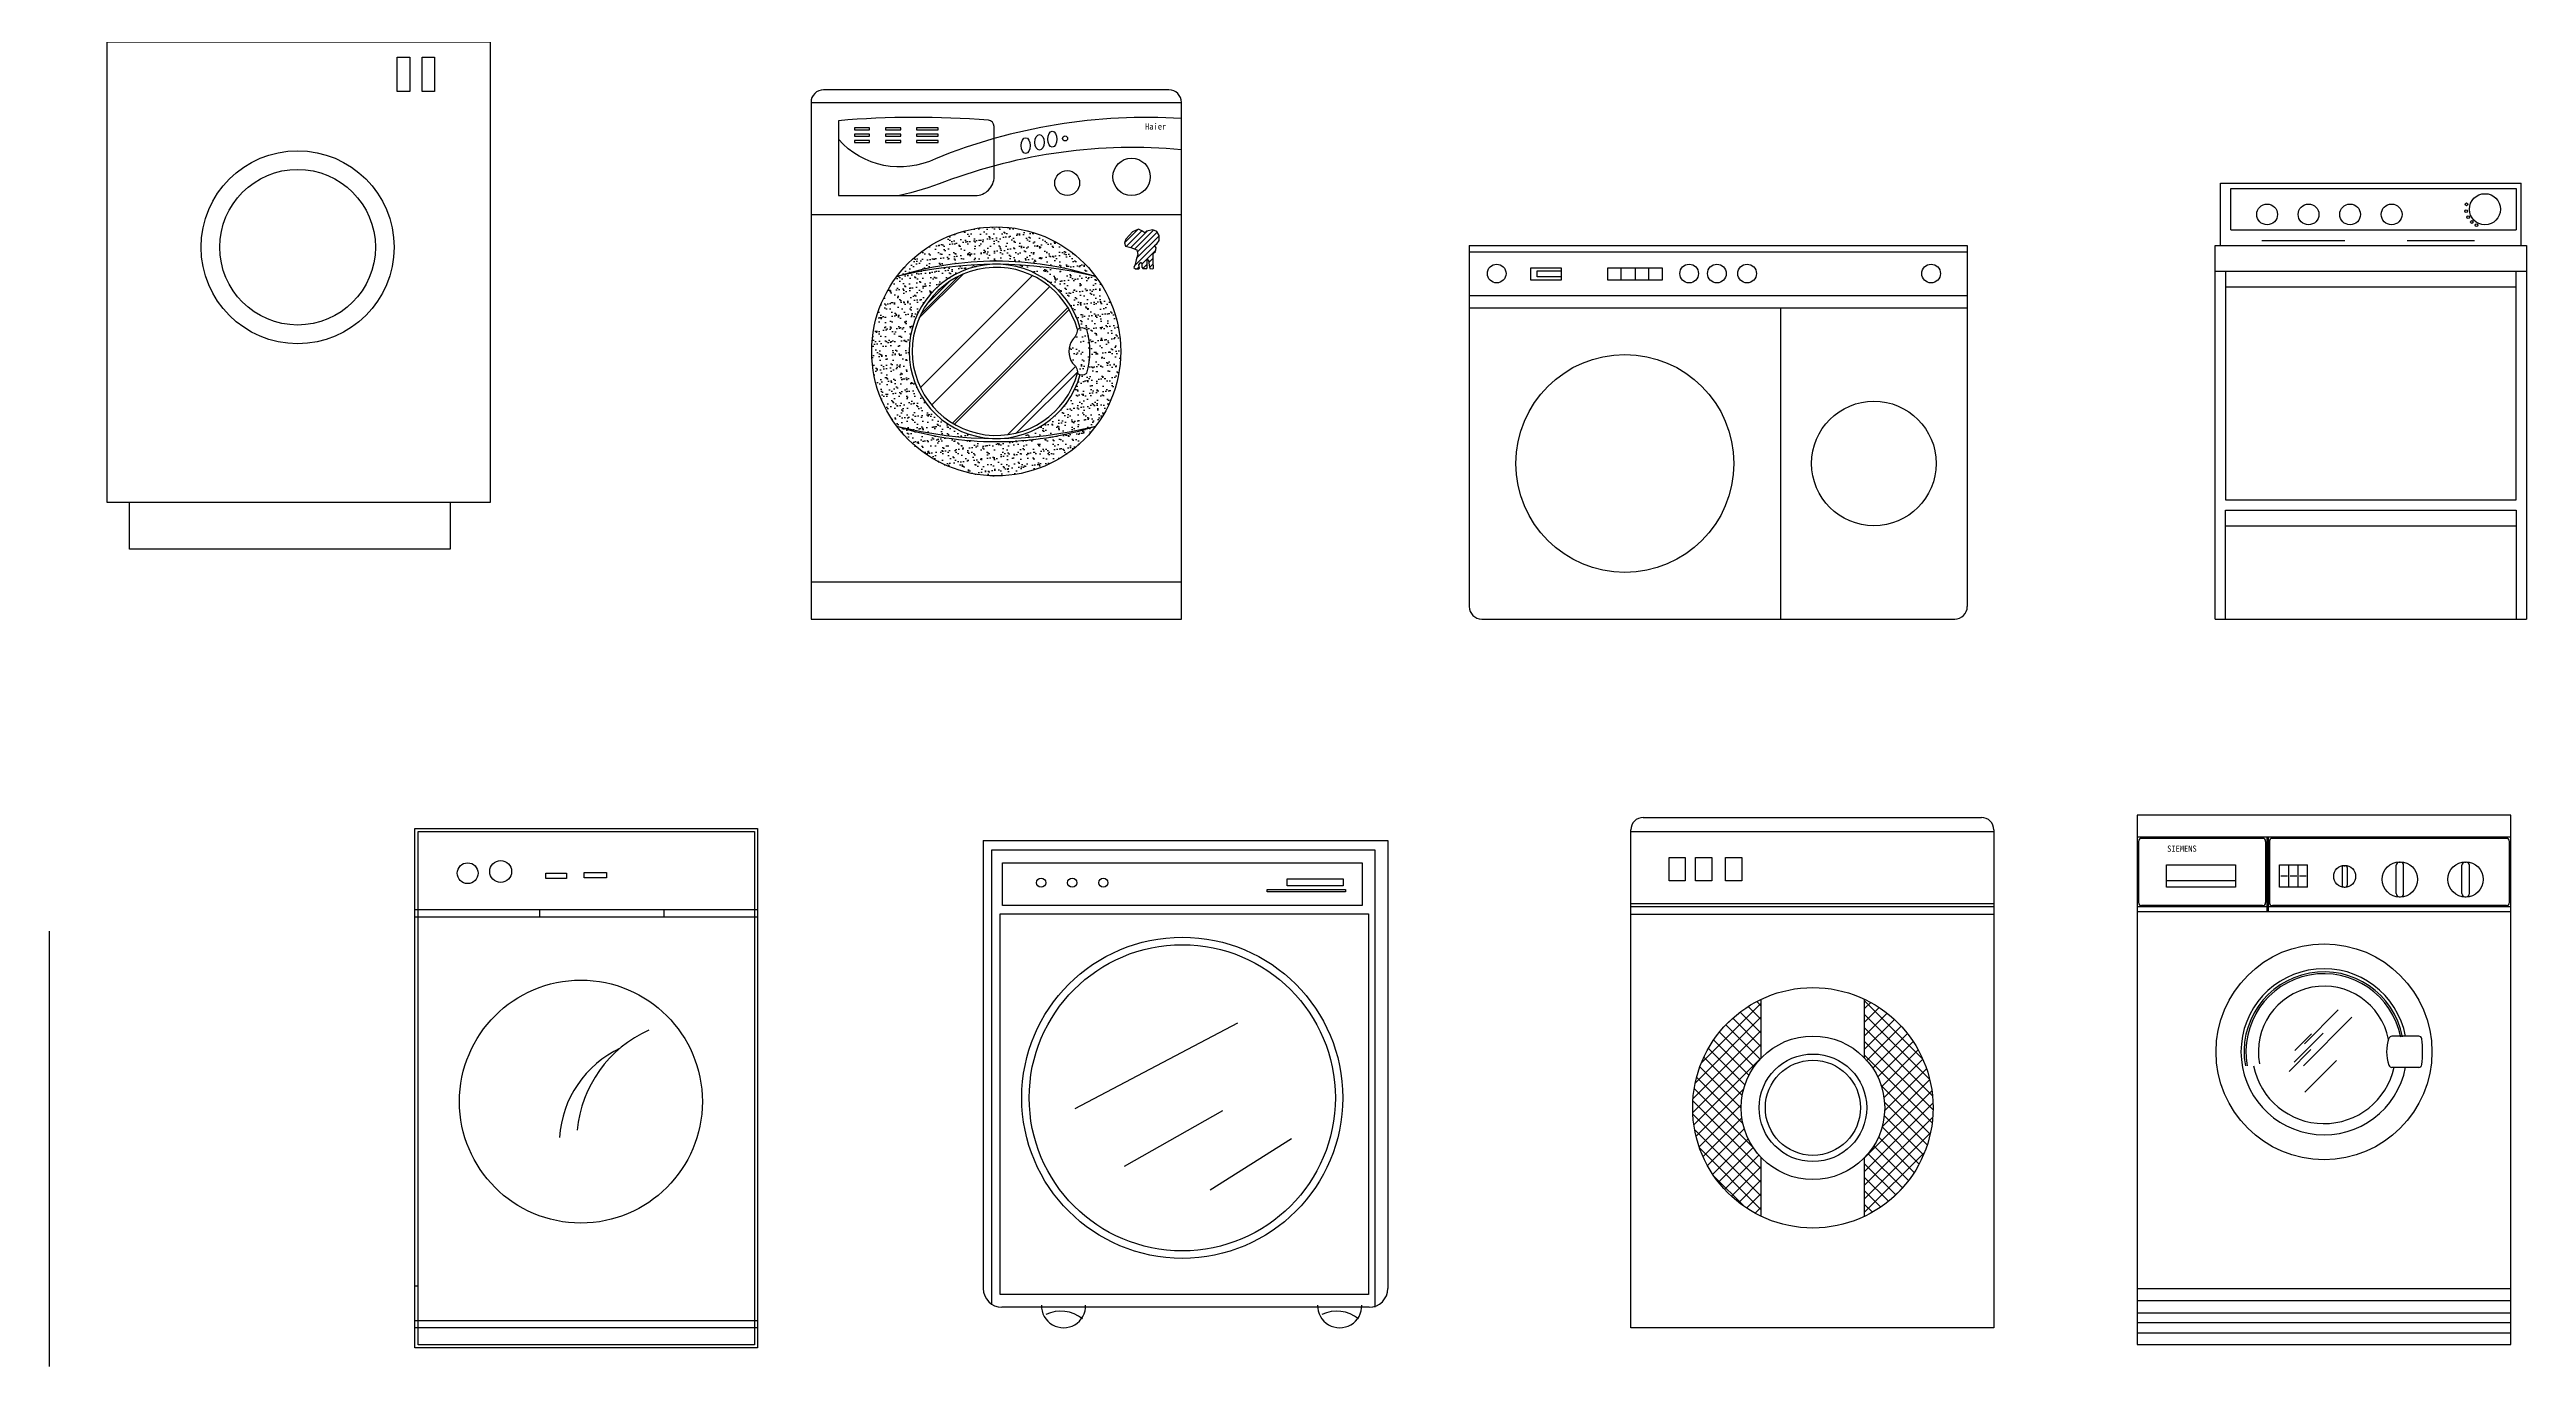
# Model space of a CAD drawing. Header units: millimetres. Extents: x 436 to 8707, y 4337 to 8587.
# Drawn here: x 4728 to 8707, y 4342 to 6458 of the extents above; entities that cross this region are included whole.
import ezdxf

# ---------------------------------------------------------------- set-up
doc = ezdxf.new("R2010")
doc.units = ezdxf.units.MM
doc.styles.get("Standard").update_dxf_attribs({"font": 'arial.ttf'})
doc.styles.add('STYLE2', font='')
doc.styles.get('STYLE2').set_extended_font_data('SimHei')

msp = doc.modelspace()

# ---------------------------------------------------------------- hatches: boundary and pattern name
h = msp.add_hatch()
h.set_pattern_fill('AR-SAND', color=256, scale=8, style=0)
h.set_pattern_definition([(37.5, (-45877.886, 7660.373), (-0.503947, 15.4145902), [0, -12.16, 0, -13.6, 0, -13]), (7.5, (-45877.886, 7660.373), (14.158214, 22.5771685), [0, -6.56, 0, -10.96, 0, -4.2]), (327.5, (-45887.726, 7660.373), (24.913135, 0.0452724), [0, -4, 0, -14.4, 0, -18.8]), (317.5, (-45887.726, 7660.373), (24.049013, 7.0214045), [0, -2, 0, -9.44, 0, -10.8])])
h.paths.add_polyline_path([(6408.9, 6092.7, 0.5), (6088.9, 6092.7, -0.155651)])
h.paths.add_polyline_path([(6408.9, 6092.7, 0.059654), (6254.8, 6112.6, -0.325461), (6383.8, 6010, -0.235893), (6394.5, 6007.7, -0.144121), (6394.5, 5937.7, -0.235893), (6383.8, 5935.4, -0.325461), (6254.8, 5832.8, 0.059654), (6408.9, 5852.7, 0.162278), (6448.9, 5972.7, 0.162278)])
h.paths.add_polyline_path([(6242.9, 6112.6, 0.059654), (6088.9, 6092.7, 0.162278), (6048.9, 5972.7, 0.162278), (6088.9, 5852.7, 0.059654), (6242.9, 5832.8, -0.958214)])
h.paths.add_polyline_path([(6088.9, 5852.7, 0.5), (6408.9, 5852.7, -0.155651)])
h = msp.add_hatch()
h.set_pattern_fill('ANSI31', color=256, scale=50, style=0)
h.set_pattern_definition([(45, (-45877.886, 7660.373), (-4.4194174, 4.4194174), [])])
h.paths.add_polyline_path([(6503, 6142.9), (6507.1, 6145.5), (6510.8, 6151), (6510.6, 6159), (6506.7, 6165), (6500.4, 6168.1), (6490.4, 6165.9), (6487.4, 6163.1), (6482.8, 6166.3), (6477.4, 6168.9), (6467.9, 6164.8), (6463.1, 6159.2), (6457.3, 6152.7), (6454.9, 6147.1), (6456.8, 6141.9), (6465.1, 6139.7), (6475, 6136), (6476.6, 6128.4), (6473.5, 6119.8), (6472.2, 6112.4), (6470.1, 6107.4), (6472.7, 6105.3), (6477.9, 6105.1), (6478.9, 6106.1), (6477.9, 6111.6), (6480, 6114.4), (6480.9, 6115.9), (6482.8, 6114.6), (6482.8, 6108.1), (6484.4, 6105.9), (6490.6, 6105.9), (6491.5, 6107), (6491.5, 6111.3), (6491.3, 6118.3), (6491.3, 6120.9), (6493.7, 6119), (6494.1, 6114.2), (6495.4, 6108.7), (6495.6, 6105.7), (6500.4, 6105.1), (6501.5, 6106.6), (6500.8, 6117.2), (6501.3, 6130), (6505, 6133), (6505.6, 6139)])
h = msp.add_hatch()
h.set_pattern_fill('AR-RROOF', color=256, scale=120, angle=45, style=0)
h.set_pattern_definition([(45, (-45877.89, 7660.37), (101.82338, 271.529), [1800, -240, 600, -120]), (45, (-45807.46, 7815.65), (-197.70706, 28.00143), [360, -39.6, 720, -90]), (45, (-45907.584, 7774.925), (384.38325, 498.08602), [960, -168, 480, -120])])
h.paths.add_polyline_path([(6379.3, 5937.7, 0.243317), (6371.5, 5953.9, -0.310227), (6371.5, 5991.5, 0.187719), (6379.3, 6007.7, 7.582401)])
h = msp.add_hatch()
h.set_pattern_fill('AR-SAND', color=256, scale=10, style=0)
h.set_pattern_definition([(37.5, (-45877.886, 7660.373), (-0.6299336, 19.2682377), [0, -15.2, 0, -17, 0, -16.25]), (7.5, (-45877.886, 7660.373), (17.697767, 28.221461), [0, -8.2, 0, -13.7, 0, -5.25]), (327.5, (-45890.186, 7660.373), (31.1414186, 0.0565905), [0, -5, 0, -18, 0, -23.5]), (317.5, (-45890.186, 7660.373), (30.061266, 8.776756), [0, -2.5, 0, -11.8, 0, -13.5])])
h.paths.add_polyline_path([(6394.5, 6007.7, 0.349666), (6379.3, 6007.7, -0.187719), (6371.5, 5991.5, 0.310227), (6371.5, 5953.9, -0.243317), (6379.3, 5937.7, 0.349666), (6394.5, 5937.7, 0.144121)])

# ---------------------------------------------------------------- linework, layer by layer
at = {"linetype": 'Continuous'}
for p, q in [((4820.7, 5730), (4820.7, 6570)), ((6228, 5186.8), (6878, 5186.8))]:
    msp.add_line(p, q, dxfattribs=at)
for p, q in [((5951.4, 6372.7), (6546.4, 6372.7)), ((5951.4, 6192.7), (6546.4, 6192.7)), ((7008.9, 6142.7), (7008.9, 5562.7)), ((7008.9, 6142.7), (7808.9, 6142.7)), ((7008.9, 6132.7), (7808.9, 6132.7)), ((7808.9, 6142.7), (7808.9, 5562.7)), ((7117.8, 6092.3), (7117.8, 6101.8)), ((7117.8, 6101.8), (7156.5, 6101.8)), ((7156.5, 6092.3), (7117.8, 6092.3)), ((7231.2, 6087.3), (7231.2, 6106.8)), ((7231.2, 6106.8), (7319, 6106.8)), ((7252.8, 6087.3), (7252.8, 6106.8)), ((7275.9, 6087.3), (7275.9, 6106.8)), ((7297.5, 6087.3), (7297.5, 6106.8)), ((7319, 6106.8), (7319, 6087.3)), ((7008.9, 6062.7), (7808.9, 6062.7)), ((7319, 6087.3), (7231.2, 6087.3)), ((7008.9, 6042.7), (7808.9, 6042.7)), ((7508.9, 6042.7), (7508.9, 5542.7)), ((5951.4, 5602.7), (6546.4, 5602.7)), ((7028.9, 5542.7), (7788.9, 5542.7)), ((7288.4, 5224), (7831.6, 5224)), ((8682, 5227.5), (8082, 5227.5)), ((8082, 5227.5), (8082, 4377.5)), ((8682, 4377.5), (8682, 5227.5)), ((5315, 4372), (5315, 5206.3)), ((5315, 5206.3), (5865.4, 5206.3)), ((5320, 4377), (5320, 5201.3)), ((5320, 5201.3), (5860.4, 5201.3)), ((5860.4, 5201.3), (5860.4, 4377)), ((5865.4, 5206.3), (5865.4, 4372)), ((6228, 5186.8), (6228, 4467.4)), ((6878, 5186.8), (6878, 4467.4)), ((7268.4, 4404.4), (7268.4, 5204)), ((7268.4, 5201.6), (7851.6, 5201.6)), ((7851.6, 5204), (7851.6, 4404.4)), ((8682, 5192.5), (8082, 5192.5)), ((8084, 5185.5), (8084, 5087.5)), ((8283.2, 5190.5), (8089, 5190.5)), ((8288.2, 5185.5), (8288.2, 5087.5)), ((8290.2, 5192.5), (8290.2, 5072.5)), ((8292.2, 5192.5), (8292.2, 5072.5)), ((8294.2, 5185.5), (8294.2, 5087.5)), ((8675, 5190.5), (8299.2, 5190.5)), ((8680, 5087.5), (8680, 5185.5)), ((5525.4, 5134.5), (5558.8, 5134.5)), ((5525.4, 5126.2), (5525.4, 5134.5)), ((5558.8, 5134.5), (5558.8, 5126.2)), ((5586.7, 5135.7), (5623, 5135.7)), ((5586.7, 5127.3), (5586.7, 5135.7)), ((5623, 5135.7), (5623, 5127.3)), ((6241.7, 4442.2), (6241.7, 5172)), ((6241.7, 5172), (6857.2, 5172)), ((6857.2, 5172), (6857.2, 4437.4)), ((7329.8, 5159.5), (7355.7, 5159.5)), ((7329.8, 5122.5), (7329.8, 5159.5)), ((7355.7, 5159.5), (7355.7, 5122.5)), ((7372.4, 5159.5), (7398.4, 5159.5)), ((7372.4, 5122.5), (7372.4, 5159.5)), ((7398.4, 5159.5), (7398.4, 5122.5)), ((7420.7, 5159.5), (7446.7, 5159.5)), ((7420.7, 5122.5), (7420.7, 5159.5)), ((7446.7, 5159.5), (7446.7, 5122.5)), ((8129.2, 5112.3), (8129.2, 5148.1)), ((8129.2, 5148.1), (8240, 5148.1)), ((8240, 5148.1), (8240, 5112.3)), ((8310.5, 5112), (8310.5, 5148.1)), ((8310.5, 5148.1), (8355.5, 5148.1)), ((8325.5, 5112), (8325.5, 5148.1)), ((8340.5, 5112), (8340.5, 5148.1)), ((8355.5, 5112), (8355.5, 5148.1)), ((8411.2, 5143.5), (8411.2, 5115.3)), ((8414.2, 5146.5), (8416.2, 5146.5)), ((8419.2, 5143.5), (8419.2, 5115.3)), ((8497.9, 5101.8), (8497.9, 5147.3)), ((8502.9, 5152.3), (8504.9, 5152.3)), ((8509.9, 5101.8), (8509.9, 5147.3)), ((8603.5, 5101.8), (8603.5, 5147.3)), ((8608.5, 5152.3), (8610.5, 5152.3)), ((8615.5, 5101.8), (8615.5, 5147.3)), ((5558.8, 5126.2), (5525.4, 5126.2)), ((5623, 5127.3), (5586.7, 5127.3)), ((7355.7, 5122.5), (7329.8, 5122.5)), ((7398.4, 5122.5), (7372.4, 5122.5)), ((7446.7, 5122.5), (7420.7, 5122.5)), ((8240, 5122.3), (8129.2, 5122.3)), ((8240, 5112.3), (8129.2, 5112.3)), ((8355.5, 5112), (8310.5, 5112)), ((8323.5, 5130), (8312.5, 5130)), ((8338.5, 5130), (8327.5, 5130)), ((8353.5, 5130), (8342.5, 5130)), ((8414.2, 5112.3), (8416.2, 5112.3)), ((8502.9, 5096.8), (8504.9, 5096.8)), ((8608.5, 5096.8), (8610.5, 5096.8)), ((5315, 5076), (5865.4, 5076)), ((5315, 5064.5), (5865.4, 5064.5)), ((5515, 5076), (5515, 5064.5)), ((5715, 5076), (5715, 5064.5)), ((7268.4, 5085.6), (7851.6, 5085.6)), ((7268.4, 5080.8), (7851.6, 5080.8)), ((7268.4, 5068.6), (7851.6, 5068.6)), ((8290.2, 5080.5), (8082, 5080.5)), ((8682, 5072.5), (8082, 5072.5)), ((8283.2, 5082.5), (8089, 5082.5)), ((8682, 5080.5), (8292.2, 5080.5)), ((8675, 5082.5), (8299.2, 5082.5)), ((4728, 4342.2), (4728, 5041.2)), ((7372.1, 4798), (7477.8, 4903.7)), ((7381.6, 4829.3), (7477.8, 4925.5)), ((7418, 4887.6), (7431, 4900.5)), ((7477.8, 4855.8), (7432.1, 4901.5)), ((7477.8, 4877.6), (7444, 4911.4)), ((7477.8, 4899.4), (7456.9, 4920.3)), ((7477.8, 4921.2), (7470.7, 4928.4)), ((7477.8, 4837.6), (7477.8, 4932)), ((7644, 4837.6), (7644, 4932)), ((7737.2, 4836.4), (7644, 4929.6)), ((7644, 4917.1), (7653.8, 4926.9)), ((7644, 4895.3), (7667.4, 4918.7)), ((7644, 4873.5), (7680.1, 4909.6)), ((7748.5, 4803.3), (7644, 4907.8)), ((7644, 4851.7), (7691.9, 4899.5)), ((8348.8, 4825.3), (8426.9, 4903.4)), ((8350.5, 4860.4), (8405, 4914.9)), ((6375.8, 4756.6), (6637.2, 4894)), ((7368, 4750.2), (7477.8, 4860)), ((7368.4, 4772.5), (7477.8, 4881.9)), ((7458.1, 4810), (7401.5, 4866.6)), ((7466.3, 4823.6), (7410.8, 4879.1)), ((7476, 4835.7), (7421, 4890.8)), ((7753, 4777), (7644, 4886)), ((7753.9, 4754.2), (7644, 4864.2)), ((7647.7, 4833.6), (7702.8, 4888.6)), ((7657.2, 4821.2), (7712.8, 4876.8)), ((7665, 4807.2), (7722, 4864.2)), ((8333.8, 4831.1), (8380.4, 4877.6)), ((8335, 4849.5), (8362, 4876.5)), ((8534.1, 4872.7), (8491.1, 4872.7)), ((7369.8, 4730.2), (7477.8, 4838.2)), ((7445.6, 4757.1), (7379.3, 4823.3)), ((7447.2, 4777.2), (7385.7, 4838.8)), ((7451.7, 4794.6), (7393.1, 4853.2)), ((7752.5, 4733.8), (7644, 4842.3)), ((7671.1, 4791.5), (7730.2, 4850.6)), ((7675.1, 4773.7), (7737.4, 4836)), ((7676.1, 4752.8), (7743.5, 4820.3)), ((8325.8, 4816.1), (8360.8, 4851.2)), ((8351.1, 4782.8), (8402.2, 4833.9)), ((8534.1, 4822.7), (8491.1, 4822.7)), ((7464.3, 4694.7), (7370.3, 4788.7)), ((7373.3, 4711.9), (7449.7, 4788.3)), ((7448.4, 4732.4), (7374.1, 4806.7)), ((7644, 4677.1), (7752, 4785.1)), ((7749.3, 4715.3), (7670.3, 4794.2)), ((7672, 4727), (7748.5, 4803.4)), ((6454.9, 4663.9), (6613.1, 4753.2)), ((7477.8, 4637.6), (7368.1, 4747.3)), ((7477.8, 4659.4), (7368.2, 4769)), ((7378.3, 4695), (7445.7, 4762.5)), ((7384.4, 4679.4), (7446.7, 4741.7)), ((7644, 4655.3), (7753.8, 4765.1)), ((7644, 4633.4), (7753.4, 4742.9)), ((7738.6, 4682.2), (7675.6, 4745.3)), ((7744.6, 4698.1), (7675.9, 4766.8)), ((6592.5, 4626.2), (6723.1, 4708.6)), ((7477.8, 4615.7), (7371.1, 4722.5)), ((7391.6, 4664.8), (7450.7, 4723.8)), ((7399.9, 4651.2), (7456.8, 4708.1)), ((7644, 4611.6), (7749.7, 4717.3)), ((7714.6, 4640.8), (7658.7, 4696.7)), ((7723.6, 4653.7), (7666.3, 4710.9)), ((7731.6, 4667.4), (7672.1, 4727)), ((7477.8, 4593.9), (7379.1, 4692.6)), ((7409, 4638.5), (7464.7, 4694.1)), ((7419, 4626.7), (7474.1, 4681.8)), ((7430, 4615.8), (7477.8, 4663.6)), ((7477.8, 4583.4), (7477.8, 4677.7)), ((7644, 4589.8), (7740.2, 4686)), ((7644, 4583.4), (7644, 4677.7)), ((7694, 4617.8), (7644, 4667.8)), ((7704.7, 4628.9), (7649.6, 4684)), ((7450.9, 4599), (7402.3, 4647.6)), ((7441.7, 4605.8), (7477.8, 4641.8)), ((7454.4, 4596.6), (7477.8, 4620)), ((7682.3, 4607.6), (7644, 4645.9)), ((7669.8, 4598.3), (7644, 4624.1)), ((7691.5, 4615.5), (7703.1, 4627.1)), ((7468, 4588.4), (7477.8, 4598.2)), ((7656.4, 4589.9), (7644, 4602.3)), ((5315, 4472), (5320, 4472)), ((8082, 4467.5), (8682, 4467.5)), ((6848, 4437.4), (6258, 4437.4)), ((8082, 4448.2), (8682, 4448.2)), ((8082, 4428.5), (8682, 4428.5)), ((5315, 4416.3), (5865.4, 4416.3)), ((5315, 4404.8), (5865.4, 4404.8)), ((7851.6, 4404.4), (7268.4, 4404.4)), ((8082, 4413.1), (8682, 4413.1)), ((8082, 4396), (8682, 4396)), ((8082, 4377.5), (8682, 4377.5)), ((5865.4, 4372), (5315, 4372)), ((5860.4, 4377), (5320, 4377))]:
    msp.add_line(p, q)
at = {"linetype": 'ByBlock'}
for p, q in [((8215.6, 6242.7), (8698.9, 6242.7)), ((8215.6, 6142.7), (8215.6, 6242.7)), ((8232.2, 6234.4), (8690.6, 6234.4)), ((8232.2, 6167.7), (8232.2, 6234.4)), ((8690.6, 6234.4), (8690.6, 6167.7)), ((8698.9, 6142.7), (8698.9, 6242.7)), ((8207.2, 6142.7), (8707.2, 6142.7)), ((8207.2, 5542.7), (8207.2, 6142.7)), ((8232.2, 6167.7), (8690.6, 6167.7)), ((8282.2, 6151), (8415.6, 6151)), ((8515.6, 6151), (8623.9, 6151)), ((8707.2, 6142.7), (8707.2, 5542.7)), ((8707.2, 6101), (8207.2, 6101)), ((8223.9, 6101), (8223.9, 5734.4)), ((8690.6, 5734.4), (8690.6, 6101)), ((8690.6, 6076), (8223.9, 6076)), ((8223.9, 5734.4), (8690.6, 5734.4)), ((8223.9, 5717.7), (8690.6, 5717.7)), ((8223.9, 5542.7), (8223.9, 5717.7)), ((8223.9, 5692.7), (8690.6, 5692.7)), ((8690.6, 5717.7), (8690.6, 5542.7)), ((8207.2, 5542.7), (8707.2, 5542.7))]:
    msp.add_line(p, q, dxfattribs=at)
at = {"linetype": 'Continuous'}
for points in [[(4820.7, 6470), (5435.7, 6470), (5435.7, 5730), (4820.7, 5730)], [(5371.6, 5730), (5371.6, 5655), (4856.6, 5655), (4856.6, 5730)]]:
    msp.add_lwpolyline(points, dxfattribs=at)
for points in [[(5286.6, 6390), (5286.6, 6445), (5306.6, 6445), (5306.6, 6390)], [(5326.6, 6390), (5326.6, 6445), (5346.6, 6445), (5346.6, 6390)]]:
    msp.add_lwpolyline(points, close=True, dxfattribs=at)
for points in [[(5951.4, 5542.7), (6546.4, 5542.7), (6546.4, 6372.7, 0.414214), (6526.4, 6392.7), (5971.4, 6392.7, 0.414214), (5951.4, 6372.7)], [(5995.5, 6223.1), (6215.5, 6223.1, 0.414214), (6245.5, 6253.1), (6245.5, 6333.9, 0.390454), (6236.3, 6343.9, 0.042549), (5995.5, 6343.1)], [(6379.3, 5937.7, 0.349666), (6394.5, 5937.7, 0.144121), (6394.5, 6007.7, 0.349666), (6379.3, 6007.7, -0.187719), (6371.5, 5991.5, 0.310227), (6371.5, 5953.9, -0.243317)]]:
    msp.add_lwpolyline(points, format="xyb", close=True)
for points in [[(6546.4, 6346.7, 0.112444), (6151.6, 6282.2, -0.336466), (5995.5, 6313.3)], [(6546.4, 6296.5, 0.113907), (6165.9, 6244.9, -0.037517), (6093.6, 6223.1)]]:
    msp.add_lwpolyline(points, format="xyb")
for points in [[(6021, 6328.4), (6045.5, 6328.4), (6045.5, 6331.6), (6021, 6331.6)], [(6071, 6328.4), (6095.5, 6328.4), (6095.5, 6331.6), (6071, 6331.6)], [(6121, 6328.4), (6155.5, 6328.4), (6155.5, 6331.6), (6121, 6331.6)], [(6021, 6318.4), (6045.5, 6318.4), (6045.5, 6321.6), (6021, 6321.6)], [(6021, 6308.4), (6045.5, 6308.4), (6045.5, 6311.6), (6021, 6311.6)], [(6071, 6318.4), (6095.5, 6318.4), (6095.5, 6321.6), (6071, 6321.6)], [(6071, 6308.4), (6095.5, 6308.4), (6095.5, 6311.6), (6071, 6311.6)], [(6121, 6318.4), (6155.5, 6318.4), (6155.5, 6321.6), (6121, 6321.6)], [(6121, 6308.4), (6155.5, 6308.4), (6155.5, 6311.6), (6121, 6311.6)], [(7107.8, 6106.8), (7156.5, 6106.8), (7156.5, 6087.3), (7107.8, 6087.3)], [(6258.9, 5151.4), (6836.6, 5151.4), (6836.6, 5082.8), (6258.9, 5082.8)], [(6684.2, 5108.2), (6809.8, 5108.2), (6809.8, 5104.5), (6684.2, 5104.5)], [(6716.2, 5125.4), (6806.1, 5125.4), (6806.1, 5114.4), (6716.2, 5114.4)], [(6255.5, 5069), (6846.9, 5069), (6846.9, 4458), (6255.5, 4458)]]:
    msp.add_lwpolyline(points, close=True)
msp.add_lwpolyline([(6501.5, 6106.6), (6500.8, 6117.2), (6501.3, 6130), (6505, 6133), (6505.6, 6139), (6503, 6142.9), (6507.1, 6145.5), (6510.8, 6151), (6510.6, 6159), (6506.7, 6165), (6500.4, 6168.1), (6490.4, 6165.9), (6487.4, 6163.1), (6482.8, 6166.3), (6477.4, 6168.9), (6467.9, 6164.8), (6463.1, 6159.2), (6457.3, 6152.7), (6454.9, 6147.1), (6456.8, 6141.9), (6465.1, 6139.7), (6475, 6136), (6476.6, 6128.4), (6473.5, 6119.8), (6472.2, 6112.4), (6470.1, 6107.4), (6472.7, 6105.3), (6477.9, 6105.1), (6478.9, 6106.1), (6477.9, 6111.6), (6480, 6114.4), (6480.9, 6115.9), (6482.8, 6114.6), (6482.8, 6108.1), (6484.4, 6105.9), (6490.6, 6105.9), (6491.5, 6107), (6491.5, 6111.3), (6491.3, 6118.3), (6491.3, 6120.9), (6493.7, 6119), (6494.1, 6114.2), (6495.4, 6108.7), (6495.6, 6105.7), (6500.4, 6105.1), (6501.5, 6106.6)])
for radius in [155, 125]:
    msp.add_circle((5126.6, 6140), radius, dxfattribs=at)
for centre, radius in [((6359.5, 6314.7), 4), ((6362.9, 6243), 20), ((6466.3, 6253), 30), ((6248.9, 5972.7), 200), ((7052.9, 6097.7), 15), ((7362.1, 6097.7), 15), ((7406.7, 6097.7), 15), ((7455.2, 6097.7), 15), ((7750.8, 6097.7), 15), ((7258.9, 5792.7), 175), ((7658.9, 5792.7), 100), ((5399.8, 5134.5), 16.7), ((5452.8, 5137.3), 17.6), ((8415.2, 5129.4), 17.6), ((8503.9, 5124.6), 28.4), ((8609.5, 5124.6), 28.4), ((6321, 5119.3), 7.39), ((6371, 5119.3), 7.39), ((6421, 5119.3), 7.39), ((6547.8, 4773.8), 257.9), ((6547.8, 4773.8), 245.9), ((8382, 4847.7), 173.4), ((5581.7, 4767.6), 195.1), ((7560.9, 4757.7), 193.1), ((7560.9, 4757.7), 115.3), ((7560.9, 4757.7), 86.4), ((7560.9, 4757.7), 76.4)]:
    msp.add_circle(centre, radius)
at = {"linetype": 'ByBlock'}
for centre, radius in [((8290.6, 6192.7), 16.7), ((8357.2, 6192.7), 16.7), ((8423.9, 6192.7), 16.7), ((8490.6, 6192.7), 16.7), ((8611.1, 6208.9), 2.19), ((8640.6, 6201), 25), ((8610.4, 6197.9), 2.19), ((8613.8, 6188.2), 2.19), ((8619.4, 6180.5), 2.19), ((8626.9, 6175.3), 2.19)]:
    msp.add_circle(centre, radius, dxfattribs=at)
for centre, radius, start, end in [((6248.9, 5591.2), 526.4, 72.3057, 107.6943), ((6248.9, 5459.4), 653.2, 75.8206, 104.1794), ((6248.9, 5972.7), 140, 15.4429, 344.5571), ((6248.9, 5972.7), 135, 15.0261, 344.9739), ((6248.9, 6354.2), 526.4, 252.3057, 287.6943), ((6248.9, 6486), 653.2, 255.8206, 284.1794), ((7028.9, 5562.7), 20, 180, 270), ((7788.9, 5562.7), 20, 270, 0), ((7288.4, 5204), 20, 90, 180), ((7831.6, 5204), 20, 0, 90), ((8089, 5185.5), 5, 90, 180), ((8283.2, 5185.5), 5, 0, 90), ((8299.2, 5185.5), 5, 90, 180), ((8675, 5185.5), 5, 0, 90), ((8414.2, 5143.5), 3, 90, 180), ((8416.2, 5143.5), 3, 0, 90), ((8502.9, 5147.3), 5, 90, 180), ((8504.9, 5147.3), 5, 0, 90), ((8608.5, 5147.3), 5, 90, 180), ((8610.5, 5147.3), 5, 0, 90), ((8414.2, 5115.3), 3, 180, 270), ((8416.2, 5115.3), 3, 270, 0), ((8502.9, 5101.8), 5, 180, 270), ((8504.9, 5101.8), 5, 270, 0), ((8608.5, 5101.8), 5, 180, 270), ((8610.5, 5101.8), 5, 270, 0), ((8089, 5087.5), 5, 180, 270), ((8283.2, 5087.5), 5, 270, 0), ((8299.2, 5087.5), 5, 180, 270), ((8675, 5087.5), 5, 270, 0), ((8382, 4847.7), 133.4, 10.7995, 349.2005), ((8382, 4847.7), 128.4, 10.7995, 190.2258), ((8382, 4847.7), 125.4, 10.7995, 190.4731), ((8382, 4847.7), 105.4, 10.7995, 190.4731), ((5770, 4704.2), 194.9, 113.9639, 174.8558), ((8547.6, 4847.7), 65, 160.5288, 199.4712), ((8491.1, 4867.7), 5, 90, 160.5288), ((8534.1, 4867.7), 5, 7.4903, 90), ((8382, 4847.7), 158.4, 352.5097, 7.4903), ((5718.1, 4698.7), 171.3, 115.3043, 176.1612), ((8382, 4847.7), 115.4, 191.3921, 347.4909), ((8491.1, 4827.7), 5, 199.4712, 270), ((8534.1, 4827.7), 5, 270, 352.5097), ((6258, 4467.4), 30, 180, 270), ((6848, 4467.4), 30, 270, 0), ((6357.1, 4439.9), 35.5, 178.4559, 1.5441), ((6352.4, 4376), 55.1, 50.6789, 115.521), ((6800.7, 4439.9), 35.5, 178.4559, 1.5441), ((6796, 4376), 55.1, 50.6789, 115.521)]:
    msp.add_arc(centre, radius, start, end)
for centre in [(6296.2, 6303.2), (6318.5, 6308.4), (6339, 6313.5)]:
    msp.add_ellipse(centre, major_axis=(0, 12.7), ratio=0.578947)

# ---------------------------------------------------------------- texts
at = {"style": 'STYLE2'}
msp.add_text('Haier', height=10, dxfattribs=at).set_placement((6488, 6329))
at = {"insert": (8129.9, 5179), "char_height": 10, "width": 56.789, "attachment_point": 1}
msp.add_mtext('\\f黑体|b0|i0|c134|p2;SIEMENS', dxfattribs=at)

doc.saveas('drawing.dxf')
